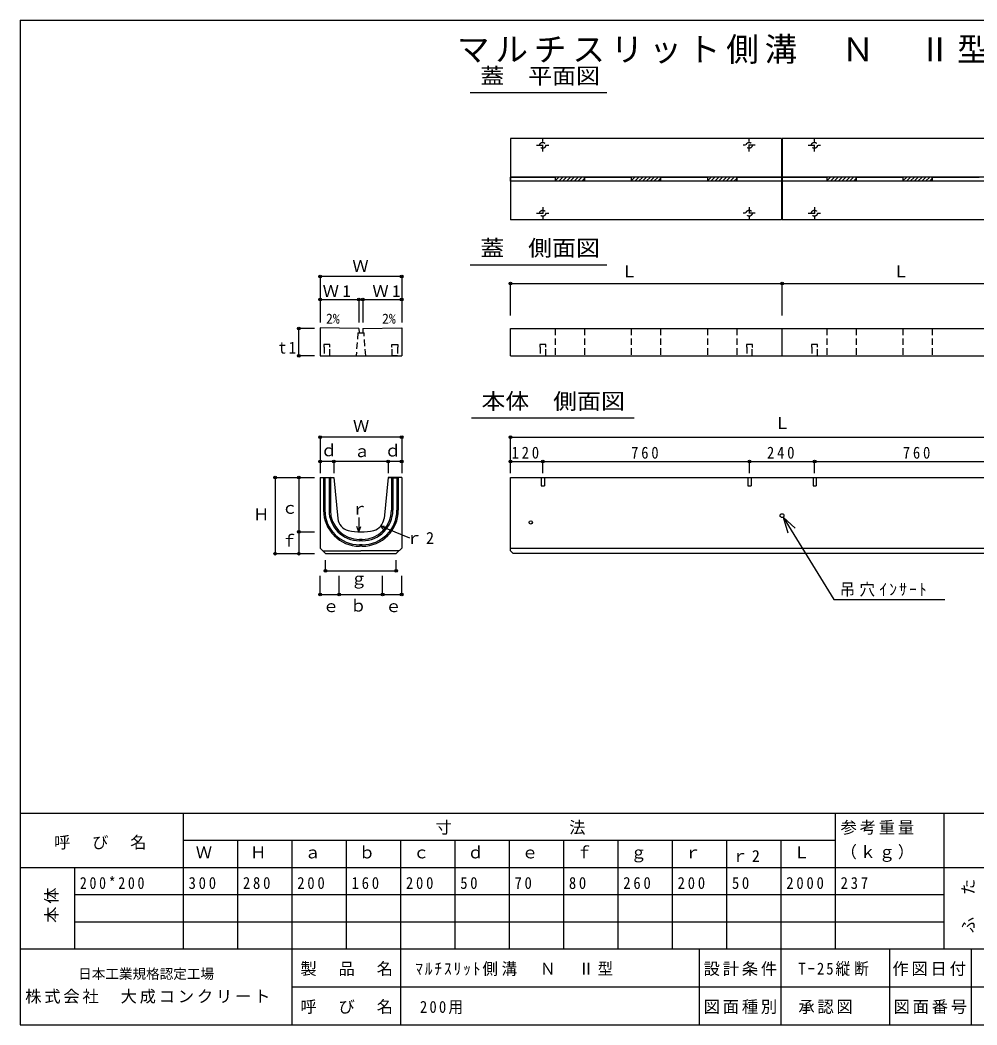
# Model space of a CAD drawing. Units: millimetres, scale not verified. Extents: x -2720 to 2680, y -1900 to 1800.
# Drawn here: x -2720 to 802, y -1900 to 1800 of the extents above; entities that cross this region are included whole.
import ezdxf
from ezdxf.enums import TextEntityAlignment as Align

# ---------------------------------------------------------------- set-up
doc = ezdxf.new("R2010")
doc.units = ezdxf.units.MM
doc.header["$LTSCALE"] = 20
doc.header["$PDMODE"] = 32
doc.header["$PDSIZE"] = 10
doc.linetypes.add('DASHED1', pattern=[1.8, 1.2, -0.6])
doc.linetypes.add('DASHED2', pattern=[3, 2, -1])
for name, color, linetype in [('0-1', 3, 'Continuous'), ('0-2', 7, 'Continuous'), ('0-F', 2, 'Continuous')]:
    doc.layers.add(name, color=color, linetype=linetype)
doc.styles.add('ＭＳ ゴシック', font='')
doc.styles.get('ＭＳ ゴシック').set_extended_font_data('MS Gothic')

msp = doc.modelspace()

# ---------------------------------------------------------------- linework, layer by layer
at = {"layer": '0-1'}
for p, q in [((-915.52, 1363.91), (-915.52, 1063.91)), ((82.48, 1363.91), (-915.52, 1363.91)), ((84.48, 1363.91), (84.48, 1063.91)), ((1082.48, 1363.91), (84.48, 1363.91)), ((82.48, 1221.41), (-915.52, 1221.41)), ((-750.52, 1221.41), (-750.52, 1206.41)), ((-750.52, 1221.41), (-750.52, 1206.41)), ((-642.52, 1221.41), (-642.52, 1206.41)), ((-642.52, 1221.41), (-642.52, 1206.41)), ((-470.52, 1221.41), (-470.52, 1206.41)), ((-470.52, 1221.41), (-470.52, 1206.41)), ((-362.52, 1221.41), (-362.52, 1206.41)), ((-362.52, 1221.41), (-362.52, 1206.41)), ((-190.52, 1221.41), (-190.52, 1206.41)), ((-190.52, 1221.41), (-190.52, 1206.41)), ((-82.52, 1221.41), (-82.52, 1206.41)), ((-82.52, 1221.41), (-82.52, 1206.41)), ((-82.52, 1221.41), (-82.52, 1206.41)), ((1082.48, 1221.41), (84.48, 1221.41)), ((84.48, 1221.41), (249.48, 1221.41)), ((84.48, 1206.41), (84.48, 1221.41)), ((249.48, 1221.41), (249.48, 1206.41)), ((249.48, 1221.41), (249.48, 1206.41)), ((249.48, 1221.41), (249.48, 1206.41)), ((357.48, 1221.41), (357.48, 1206.41)), ((357.48, 1221.41), (529.48, 1221.41)), ((357.48, 1206.41), (357.48, 1221.41)), ((357.48, 1221.41), (357.48, 1206.41)), ((529.48, 1221.41), (529.48, 1206.41)), ((529.48, 1221.41), (529.48, 1206.41)), ((529.48, 1221.41), (529.48, 1206.41)), ((637.48, 1221.41), (637.48, 1206.41)), ((637.48, 1221.41), (809.48, 1221.41)), ((637.48, 1206.41), (637.48, 1221.41)), ((637.48, 1221.41), (637.48, 1206.41)), ((82.48, 1206.41), (-915.52, 1206.41)), ((1082.48, 1206.41), (84.48, 1206.41)), ((249.48, 1206.41), (84.48, 1206.41)), ((529.48, 1206.41), (357.48, 1206.41)), ((809.48, 1206.41), (637.48, 1206.41)), ((-1458.02, 663.91), (-1315.52, 666.87)), ((-1315.52, 666.87), (-1315.52, 563.91)), ((-1473.02, 663.91), (-1472.02, 648.91)), ((-1472.02, 648.91), (-1459.02, 648.91)), ((-1458.02, 663.91), (-1459.02, 648.91)), ((84.48, 563.91), (84.48, 663.91)), ((-915.52, 563.91), (1084.48, 563.91)), ((-1615.52, 115.24), (-1615.52, -144.76)), ((-1615.52, 115.24), (-1600.63, 115.24)), ((-1603.02, 115.24), (-1578.02, 115.24)), ((-1603.02, 115.24), (-1598.02, 114.24)), ((-1603.02, 115.24), (-1603.02, -4.76)), ((-1600.63, 115.24), (-1565.52, 115.24)), ((-1583.02, 114.24), (-1598.02, 114.24)), ((-1598.02, 114.24), (-1598.02, -4.76)), ((-1578.02, 115.24), (-1583.02, 114.24)), ((-1583.02, 114.24), (-1583.02, -4.76)), ((-1578.02, 115.24), (-1578.02, -4.76)), ((-1565.52, 115.24), (-1550.44, -35.55)), ((-1365.52, 115.24), (-1380.6, -35.55)), ((-1365.52, 115.24), (-1350.63, 115.24)), ((-1315.52, 115.24), (-1365.52, 115.24)), ((-1328.02, 115.24), (-1353.02, 115.24)), ((-1353.02, 115.24), (-1348.02, 114.24)), ((-1353.02, 115.24), (-1353.02, -4.76)), ((-1348.02, 114.24), (-1333.02, 114.24)), ((-1348.02, 114.24), (-1348.02, -4.76)), ((-1328.02, 115.24), (-1333.02, 114.24)), ((-1333.02, 114.24), (-1333.02, -4.76)), ((-1328.02, 115.24), (-1328.02, -4.76)), ((-1315.52, 115.24), (-1315.52, -144.76)), ((-915.52, 115.24), (1084.48, 115.24)), ((-915.52, -154.76), (-915.52, 115.24)), ((-1615.52, -144.76), (-1595.52, -164.76)), ((-1460.52, -112.26), (-1470.52, -112.26)), ((-1460.52, -117.26), (-1470.52, -117.26)), ((-1460.52, -132.26), (-1470.52, -132.26)), ((-1460.52, -137.26), (-1470.52, -137.26)), ((-1335.52, -164.76), (-1315.52, -144.76)), ((-915.52, -144.76), (1084.48, -144.76)), ((-1605.52, -154.76), (-1465.52, -154.76)), ((-1595.52, -164.76), (-1335.52, -164.76)), ((-1325.52, -154.76), (-1465.52, -154.76)), ((-915.52, -154.76), (-905.52, -164.76)), ((1074.48, -164.76), (-905.52, -164.76))]:
    msp.add_line(p, q, dxfattribs=at)
at = {"layer": '0-1', "linetype": 'DASHED1'}
for p, q in [((-818.83, 1338.91), (-774.21, 1338.91)), ((-796.52, 1316.6), (-796.52, 1361.22)), ((-14.21, 1338.91), (-58.83, 1338.91)), ((-36.52, 1316.6), (-36.52, 1361.22)), ((181.17, 1338.91), (225.79, 1338.91)), ((203.48, 1316.6), (203.48, 1361.22)), ((-796.52, 1111.22), (-796.52, 1066.6)), ((-36.52, 1111.22), (-36.52, 1066.6)), ((203.48, 1111.22), (203.48, 1066.6)), ((-818.83, 1088.91), (-774.21, 1088.91)), ((-14.21, 1088.91), (-58.83, 1088.91)), ((181.17, 1088.91), (225.79, 1088.91)), ((-1477.02, 648.91), (-1483.02, 563.91)), ((-1477.02, 648.91), (-1472.02, 648.91)), ((-1459.02, 648.91), (-1454.02, 648.91)), ((-1448.02, 563.91), (-1454.02, 648.91)), ((-750.52, 663.91), (-750.52, 563.91)), ((-642.52, 663.91), (-642.52, 563.91)), ((-470.52, 663.91), (-470.52, 563.91)), ((-362.52, 663.91), (-362.52, 563.91)), ((-190.52, 663.91), (-190.52, 563.91)), ((-82.52, 663.91), (-82.52, 563.91)), ((249.48, 663.91), (249.48, 563.91)), ((357.48, 663.91), (357.48, 563.91)), ((529.48, 663.91), (529.48, 563.91)), ((637.48, 663.91), (637.48, 563.91))]:
    msp.add_line(p, q, dxfattribs=at)
at = {"layer": '0-1', "color": 7}
for p, q in [((-750.52, 1207.66), (-736.77, 1221.41)), ((-737.63, 1206.41), (-722.63, 1221.41)), ((-723.49, 1206.41), (-708.49, 1221.41)), ((-709.35, 1206.41), (-694.35, 1221.41)), ((-695.2, 1206.41), (-680.2, 1221.41)), ((-681.06, 1206.41), (-666.06, 1221.41)), ((-666.92, 1206.41), (-651.92, 1221.41)), ((-470.52, 1207.66), (-456.77, 1221.41)), ((-457.63, 1206.41), (-442.63, 1221.41)), ((-443.49, 1206.41), (-428.49, 1221.41)), ((-429.35, 1206.41), (-414.35, 1221.41)), ((-415.2, 1206.41), (-400.2, 1221.41)), ((-401.06, 1206.41), (-386.06, 1221.41)), ((-386.92, 1206.41), (-371.92, 1221.41)), ((-190.52, 1207.66), (-176.77, 1221.41)), ((-177.63, 1206.41), (-162.63, 1221.41)), ((-163.49, 1206.41), (-148.49, 1221.41)), ((-149.35, 1206.41), (-134.35, 1221.41)), ((-135.2, 1206.41), (-120.2, 1221.41)), ((-121.06, 1206.41), (-106.06, 1221.41)), ((-106.92, 1206.41), (-91.92, 1221.41)), ((249.48, 1207.66), (263.23, 1221.41)), ((262.37, 1206.41), (277.37, 1221.41)), ((276.51, 1206.41), (291.51, 1221.41)), ((290.65, 1206.41), (305.65, 1221.41)), ((304.8, 1206.41), (319.8, 1221.41)), ((318.94, 1206.41), (333.94, 1221.41)), ((333.08, 1206.41), (348.08, 1221.41)), ((529.48, 1207.66), (543.23, 1221.41)), ((542.37, 1206.41), (557.37, 1221.41)), ((556.51, 1206.41), (571.51, 1221.41)), ((570.65, 1206.41), (585.65, 1221.41)), ((584.8, 1206.41), (599.8, 1221.41)), ((598.94, 1206.41), (613.94, 1221.41)), ((613.08, 1206.41), (628.08, 1221.41)), ((-652.78, 1206.41), (-642.52, 1216.67)), ((-372.78, 1206.41), (-362.52, 1216.67)), ((-92.78, 1206.41), (-82.52, 1216.67)), ((347.22, 1206.41), (357.48, 1216.67)), ((627.22, 1206.41), (637.48, 1216.67))]:
    msp.add_line(p, q, dxfattribs=at)
at = {"layer": '0-1', "linetype": 'DASHED2'}
for p, q in [((-801.52, 115.24), (-801.52, 85.24)), ((-789.52, 115.24), (-789.52, 85.24)), ((-41.52, 115.24), (-41.52, 85.24)), ((-29.52, 115.24), (-29.52, 85.24)), ((198.48, 115.24), (198.48, 85.24)), ((210.48, 115.24), (210.48, 85.24)), ((-801.52, 85.24), (-789.52, 85.24)), ((-41.52, 85.24), (-29.52, 85.24)), ((198.48, 85.24), (210.48, 85.24))]:
    msp.add_line(p, q, dxfattribs=at)
at = {"layer": '0-1'}
for points in [[(82.48, 1363.91), (82.48, 1063.91), (-915.52, 1063.91)], [(1082.48, 1363.91), (1082.48, 1063.91), (84.48, 1063.91)], [(-1473.02, 663.91), (-1615.52, 666.87), (-1615.52, 563.91), (-1315.52, 563.91)], [(-915.52, 563.91), (-915.52, 663.91), (1084.48, 663.91)]]:
    msp.add_lwpolyline(points, dxfattribs=at)
for points in [[(-750.52, 1221.41), (-750.52, 1206.41), (-915.52, 1206.41), (-915.52, 1221.41)], [(-470.52, 1221.41), (-470.52, 1206.41), (-642.52, 1206.41), (-642.52, 1221.41)], [(-190.52, 1221.41), (-190.52, 1206.41), (-362.52, 1206.41), (-362.52, 1221.41)], [(82.48, 1221.41), (82.48, 1206.41), (-82.52, 1206.41), (-82.52, 1221.41)]]:
    msp.add_lwpolyline(points, close=True, dxfattribs=at)
at = {"layer": '0-1', "linetype": 'DASHED1'}
for points in [[(-1601.52, 605.91), (-1601.52, 595.91), (-1600.52, 595.91), (-1600.52, 563.91), (-1580.52, 563.91), (-1580.52, 595.91), (-1579.52, 595.91), (-1579.52, 605.91)], [(-1329.52, 605.91), (-1329.52, 595.91), (-1330.52, 595.91), (-1330.52, 563.91), (-1350.52, 563.91), (-1350.52, 595.91), (-1351.52, 595.91), (-1351.52, 605.91)]]:
    msp.add_lwpolyline(points, close=True, dxfattribs=at)
for points in [[(-785.52, 563.91), (-785.52, 595.91), (-784.52, 595.91), (-784.52, 605.91), (-806.52, 605.91), (-806.52, 595.91), (-805.52, 595.91), (-805.52, 563.91)], [(-25.52, 563.91), (-25.52, 595.91), (-24.52, 595.91), (-24.52, 605.91), (-46.52, 605.91), (-46.52, 595.91), (-45.52, 595.91), (-45.52, 563.91)], [(214.48, 563.91), (214.48, 595.91), (215.48, 595.91), (215.48, 605.91), (193.48, 605.91), (193.48, 595.91), (194.48, 595.91), (194.48, 563.91)]]:
    msp.add_lwpolyline(points, dxfattribs=at)
for centre in [(-796.52, 1338.91), (-36.52, 1338.91), (203.48, 1338.91), (-796.52, 1088.91), (-36.52, 1088.91), (203.48, 1088.91)]:
    msp.add_circle(centre, 11, dxfattribs=at)
at = {"layer": '0-1'}
for centre, radius in [((84.48, -24.76), 7), ((-840.52, -49.76), 6)]:
    msp.add_circle(centre, radius, dxfattribs=at)
for centre, radius, start, end in [((-1470.52, -4.76), 132.5, 180, 270), ((-1470.52, -4.76), 127.5, 180, 270), ((-1470.52, -4.76), 112.5, 180, 270), ((-1470.52, -4.76), 107.5, 180, 270), ((-1500.68, -30.58), 50, 185.71, 256.44), ((-1460.52, -4.76), 112.5, 270, 0), ((-1460.52, -4.76), 107.5, 270, 0), ((-1460.52, -4.76), 127.5, 270, 0), ((-1460.52, -4.76), 132.5, 270, 0), ((-1430.35, -30.58), 50, 283.56, 354.29), ((-1465.52, 115.24), 200, 256.44, 283.56)]:
    msp.add_arc(centre, radius, start, end, dxfattribs=at)
at = {"layer": '0-2', "color": 2}
for p, q in [((-1063.02, 1532.98), (-560.23, 1532.98)), ((-1063.02, 899.2), (-560.23, 899.2)), ((-1058.94, 335.06), (-460.41, 335.06))]:
    msp.add_line(p, q, dxfattribs=at)
at = {"layer": '0-2'}
for p, q in [((-1315.52, 855.61), (-1615.52, 855.61)), ((-1615.52, 855.61), (-1615.52, 685.97)), ((-1315.52, 855.61), (-1315.52, 685.97)), ((-915.52, 830.13), (1084.48, 830.13)), ((-915.52, 711.63), (-915.52, 830.13)), ((84.48, 711.63), (84.48, 830.13)), ((-1615.52, 771.55), (-1498.02, 771.55)), ((-1615.52, 771.55), (-1615.52, 685.97)), ((-1473.02, 771.55), (-1473.02, 685.97)), ((-1458.02, 771.55), (-1458.02, 685.97)), ((-1315.52, 771.55), (-1315.52, 685.97)), ((-1635.82, 663.91), (-1693.99, 663.91)), ((-1315.52, 263.91), (-1615.52, 263.91)), ((-1615.52, 263.91), (-1615.52, 131.2)), ((-1315.52, 263.91), (-1315.52, 131.2)), ((-915.52, 131.2), (-915.52, 263.91)), ((-915.52, 263.91), (1084.48, 263.91)), ((-1565.52, 174.63), (-1615.52, 174.63)), ((-1615.52, 174.63), (-1615.52, 131.2)), ((-1365.52, 174.63), (-1565.52, 174.63)), ((-1565.52, 174.63), (-1565.52, 131.2)), ((-1315.52, 174.63), (-1365.52, 174.63)), ((-1365.52, 174.63), (-1365.52, 131.2)), ((-1315.52, 174.63), (-1315.52, 131.2)), ((-915.52, 174.63), (1084.48, 174.63)), ((-795.52, 131.2), (-795.52, 174.63)), ((-35.52, 131.2), (-35.52, 174.63)), ((204.48, 131.2), (204.48, 174.63)), ((-1780.9, 115.24), (-1780.9, -164.76)), ((-1780.9, 115.24), (-1635.82, 115.24)), ((-1693.99, 115.24), (-1693.99, -84.76)), ((-1693.99, 115.24), (-1635.82, 115.24)), ((89.17, -29.95), (132.69, -71.26)), ((89.17, -29.95), (106.21, -87.48)), ((-1473.17, -84.61), (-1480.7, -64.73)), ((-1392.98, -63.8), (-1378.57, -62.99)), ((-1693.99, -84.76), (-1635.82, -84.76)), ((-1693.99, -84.76), (-1693.99, -164.76)), ((-1780.9, -164.76), (-1635.82, -164.76)), ((-1693.99, -164.76), (-1635.82, -164.76)), ((-1595.52, -227.86), (-1595.52, -188.72)), ((-1335.52, -227.86), (-1335.52, -188.72)), ((-1615.52, -314.9), (-1615.52, -246.44)), ((-1595.52, -227.86), (-1335.52, -227.86)), ((-1545.52, -314.9), (-1545.52, -246.44)), ((-1385.52, -314.9), (-1385.52, -246.44)), ((-1315.52, -314.9), (-1315.52, -246.44)), ((-1615.52, -314.9), (-1545.52, -314.9)), ((-1545.52, -314.9), (-1385.52, -314.9)), ((-1385.52, -314.9), (-1315.52, -314.9)), ((-2720, -1120), (680, -1120)), ((-2120, -1120), (-2120, -1620)), ((280, -1120), (280, -1620)), ((680, -1120), (2680, -1120)), ((680, -1120), (680, -1620)), ((-2120, -1220), (280, -1220)), ((-1920, -1220), (-1920, -1620)), ((-1720, -1220), (-1720, -1620)), ((-1520, -1220), (-1520, -1620)), ((-1320, -1220), (-1320, -1620)), ((-1120, -1220), (-1120, -1620)), ((-920, -1220), (-920, -1620)), ((-720, -1220), (-720, -1620)), ((-520, -1220), (-520, -1620)), ((-320, -1220), (-320, -1620)), ((-120, -1220), (-120, -1620)), ((80, -1220), (80, -1620)), ((-2720, -1320), (680, -1320)), ((-2520, -1320), (-2520, -1620)), ((680, -1320), (2680, -1320)), ((-2520, -1420), (680, -1420)), ((-2520, -1520), (680, -1520))]:
    msp.add_line(p, q, dxfattribs=at)
for points in [[(-1498.02, 771.55), (-1433.02, 771.55), (-1315.52, 771.55)], [(-1635.82, 563.91), (-1693.99, 563.91), (-1693.99, 663.91)], [(-1473.17, -31.13), (-1473.17, -84.61), (-1465.64, -64.73)], [(89.17, -29.95), (275.33, -333.82), (683.91, -333.82)], [(-1286.05, -108.17), (-1392.98, -63.8), (-1383.38, -74.57)]]:
    msp.add_lwpolyline(points, dxfattribs=at)
for p in [(-1615.52, 855.61), (-1315.52, 855.61), (-915.52, 830.13), (84.48, 830.13), (-1615.52, 771.55), (-1473.02, 771.55), (-1458.02, 771.55), (-1315.52, 771.55), (-1693.99, 663.91), (-1693.99, 563.91), (-1615.52, 263.91), (-1315.52, 263.91), (-915.52, 263.91), (-1615.52, 174.63), (-1565.52, 174.63), (-1365.52, 174.63), (-1315.52, 174.63), (-915.52, 174.63), (-795.52, 174.63), (-35.52, 174.63), (204.48, 174.63), (-1780.9, 115.24), (-1693.99, 115.24), (-1693.99, -84.76), (-1780.9, -164.76), (-1693.99, -164.76), (-1595.52, -227.86), (-1335.52, -227.86), (-1615.52, -314.9), (-1545.52, -314.9), (-1385.52, -314.9), (-1315.52, -314.9)]:
    msp.add_point(p, dxfattribs=at)
at = {"layer": '0-F'}
for p, q in [((-2720, 1800), (-2720, -1900)), ((-2720, 1800), (2680, 1800)), ((-2720, -1620), (2680, -1620)), ((-1720, -1620), (-1720, -1900)), ((-1320, -1620), (-1320, -1900)), ((-220, -1620), (-220, -1900)), ((80, -1620), (80, -1900)), ((480, -1620), (480, -1900)), ((780, -1620), (780, -1900)), ((-1720, -1760), (1620, -1760)), ((-2720, -1900), (2680, -1900))]:
    msp.add_line(p, q, dxfattribs=at)

# ---------------------------------------------------------------- texts
at = {"layer": '0-2', "style": 'ＭＳ ゴシック', "width": 1.1}
for s, p in [('蓋\u3000平面図', (-1026.05, 1547.77)), ('蓋\u3000側面図', (-1026.05, 913.98)), ('本体\u3000側面図', (-1021.97, 349.85))]:
    msp.add_text(s, height=58.65, dxfattribs=at).set_placement(p, align=Align.BOTTOM_LEFT)
at = {"layer": '0-2', "style": 'ＭＳ ゴシック'}
for s, p in [('Ｗ', (-1497.22, 859.8)), ('Ｌ', (-507.66, 839.32)), ('Ｌ', (492.34, 839.32)), ('Ｌ', (55.23, 281.09)), ('Ｗ', (-1494.78, 270.1)), ('ｄ', (-1613.33, 180.63)), ('ａ', (-1491.96, 177.44)), ('ｄ', (-1378.13, 179.81)), ('Ｈ', (-1862.33, -55.3)), ('ｃ', (-1757.5, -31.22)), ('ｒ', (-1500.72, -34.87)), ('ｆ', (-1759.14, -152.64)), ('ｇ', (-1503.24, -291.84)), ('ｂ', (-1505.38, -391.29)), ('ｅ', (-1605.89, -393.15)), ('ｅ', (-1375.89, -393.15)), ('Ｗ', (-2073.45, -1300)), ('Ｈ', (-1873.45, -1300)), ('ａ', (-1673.45, -1300)), ('ｂ', (-1473.45, -1300)), ('ｃ', (-1273.45, -1300)), ('ｄ', (-1073.45, -1300)), ('ｅ', (-873.45, -1300)), ('ｆ', (-673.45, -1300)), ('ｇ', (-473.45, -1300)), ('ｒ', (-273.45, -1300)), ('Ｌ', (126.55, -1300))]:
    msp.add_text(s, height=43.99, dxfattribs=at).set_placement(p, align=Align.BOTTOM_LEFT)
at = {"layer": '0-2', "color": 4, "style": 'ＭＳ ゴシック'}
for p in [(-1593.68, 671.55), (-1387.36, 671.55)]:
    msp.add_text('2%', height=36.66, dxfattribs=at).set_placement(p, align=Align.BOTTOM_LEFT)
at = {"layer": '0-2', "color": 3, "insert": (-1112.32, 1638.3), "char_height": 87.98, "attachment_point": 7, "style": 'ＭＳ ゴシック'}
msp.add_mtext('\\T1.18;マルチスリット側溝\u3000Ｎ\u3000Ⅱ型\u3000200用', dxfattribs=at)
at = {"layer": '0-2', "char_height": 43.99, "attachment_point": 7, "style": 'ＭＳ ゴシック'}
for s, insert in [('\\T1.22;Ｗ1', (-1606.38, 780.26)), ('\\T1.22;Ｗ1', (-1423.44, 780.26)), ('\\T1.36;\\W0.9;t1', (-1767.96, 571.22)), ('\\T1.38;\\W0.9;120', (-911.02, 184.63)), ('\\T1.38;\\W0.9;760', (-471.02, 184.63)), ('\\T1.38;\\W0.9;240', (28.98, 184.63)), ('\\T1.38;\\W0.9;760', (528.98, 184.63)), ('\\T1.22;ｒ2', (-1299.31, -128.8)), ('\\T1.28;\\W0.95;吊穴ｲﾝｻｰﾄ', (296.58, -323.2)), ('\\T1.17;寸\u3000\u3000\u3000\u3000\u3000\u3000法', (-1190.57, -1200)), ('\\T1.17;参考重量', (300, -1200)), ('\\T1.17;呼\u3000び\u3000名', (-2595.35, -1254.61)), ('\\T1.22;ｒ2', (-100, -1300)), ('\\T1.17;（ｋｇ）', (300, -1300)), ('\\T1.39;\\W0.85;200*200', (-2500, -1400)), ('\\T1.38;\\W0.9;300', (-2100, -1400)), ('\\T1.38;\\W0.9;280', (-1900, -1400)), ('\\T1.38;\\W0.9;200', (-1700, -1400)), ('\\T1.38;\\W0.9;160', (-1500, -1400)), ('\\T1.38;\\W0.9;200', (-1300, -1400)), ('\\T1.36;\\W0.9;50', (-1100, -1400)), ('\\T1.36;\\W0.9;70', (-900, -1400)), ('\\T1.36;\\W0.9;80', (-700, -1400)), ('\\T1.38;\\W0.9;260', (-500, -1400)), ('\\T1.38;\\W0.9;200', (-300, -1400)), ('\\T1.36;\\W0.9;50', (-100, -1400)), ('\\T1.38;\\W0.9;2000', (100, -1400)), ('\\T1.38;\\W0.9;237', (300, -1400)), ('\\T1.3;\\W0.9;200用', (-1248.48, -1860.7))]:
    msp.add_mtext(s, dxfattribs=dict(at, insert=insert))
at = {"layer": '0-2', "char_height": 43.99, "attachment_point": 7, "rotation": 90, "style": 'ＭＳ ゴシック'}
for s, insert in [('\\T1.17;ふ\u3000た', (794.16, -1562.39)), ('\\T1.17;本体', (-2577.49, -1524.25))]:
    msp.add_mtext(s, dxfattribs=dict(at, insert=insert))
at = {"layer": '0-F', "color": 4, "style": 'ＭＳ ゴシック'}
msp.add_text('日本工業規格認定工場', height=36.66, dxfattribs=at).set_placement((-2506.22, -1741.22), align=Align.BOTTOM_LEFT)
at = {"layer": '0-F', "color": 7, "char_height": 43.99, "attachment_point": 7, "style": 'ＭＳ ゴシック'}
for s, insert in [('\\T1.17;製\u3000品\u3000名', (-1688.33, -1720)), ('\\T1.24;\\W0.95;ﾏﾙﾁｽﾘｯﾄ側溝\u3000Ｎ\u3000Ⅱ型', (-1265.82, -1720)), ('\\T1.17;設計条件', (-204.1, -1720)), ('\\T1.27;\\W0.9;Tｰ25縦断', (144.38, -1720)), ('\\T1.17;作図日付', (490.71, -1720)), ('\\T1.17;株式会社\u3000大成コンクリート', (-2701.23, -1822.03)), ('\\T1.17;呼\u3000び\u3000名', (-1688.33, -1860)), ('\\T1.17;図面種別', (-204.1, -1860)), ('\\T1.17;承認図', (144.38, -1860)), ('\\T1.17;図面番号', (494.76, -1860))]:
    msp.add_mtext(s, dxfattribs=dict(at, insert=insert))

doc.saveas('drawing.dxf')
